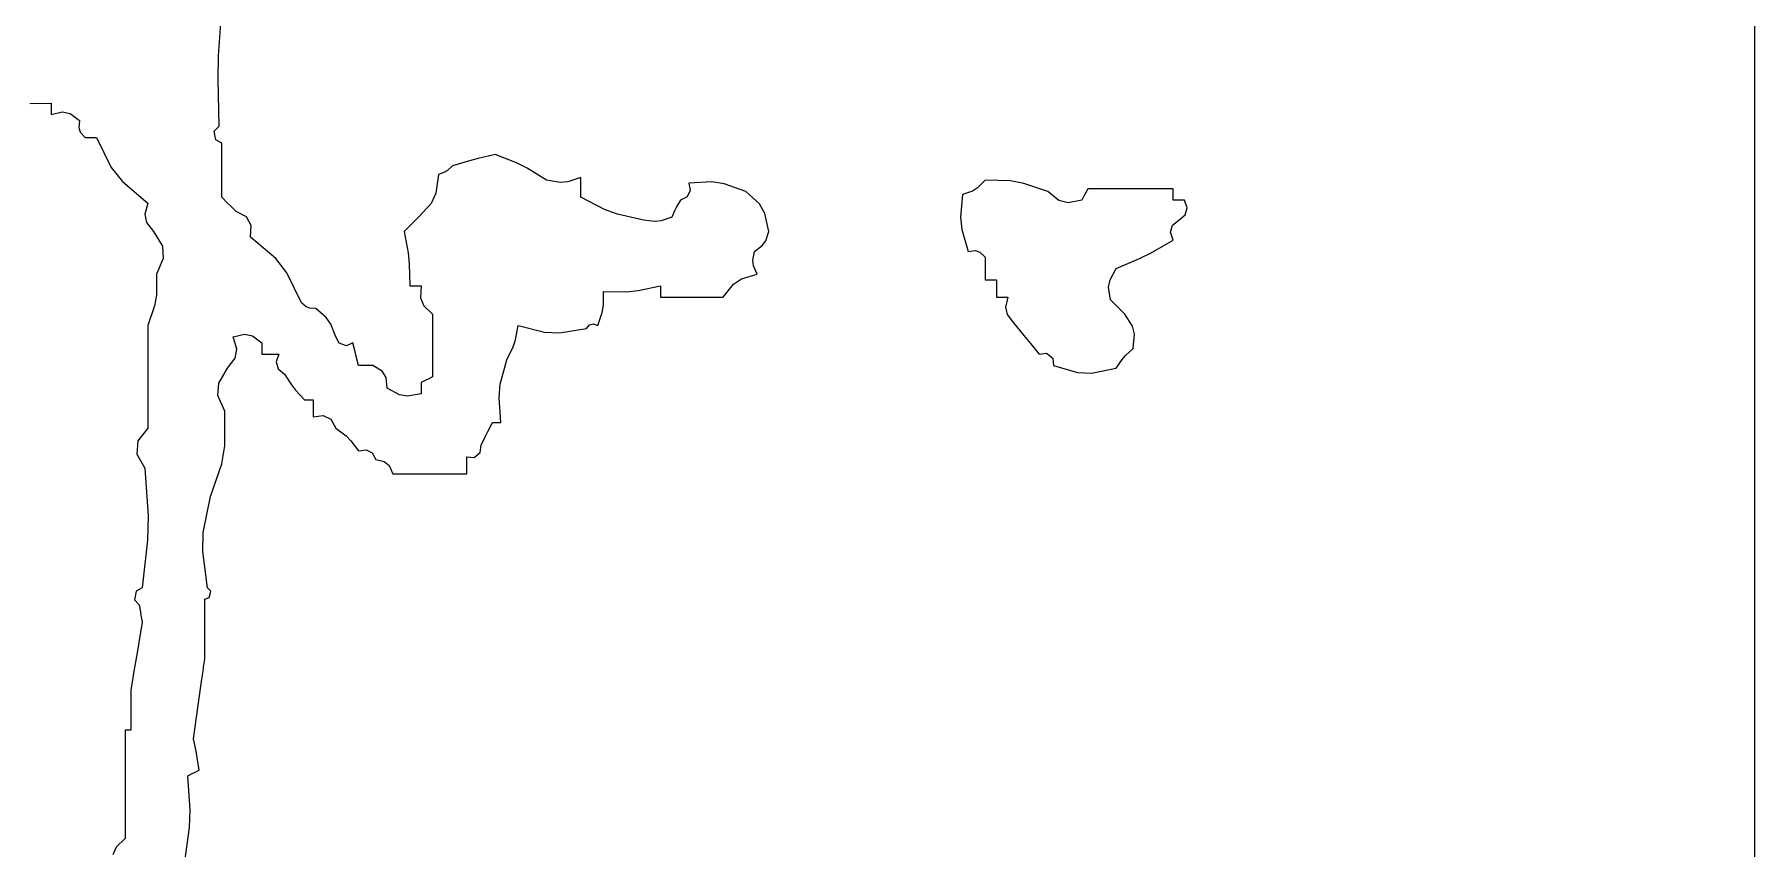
# Model space of a CAD drawing. Extents: x -737978 to 768813, y -372247 to 1140308.
# Drawn here: x -639302.5 to -639111.9, y -338184.5 to -338094.4 of the extents above; entities that cross this region are included whole.
import ezdxf

# ---------------------------------------------------------------- set-up
doc = ezdxf.new("R2010")
doc.units = 0
doc.header["$LTSCALE"] = 1000
doc.header["$MEASUREMENT"] = 0
doc.layers.get('0').update_dxf_attribs({"linetype": 'CONTINUOUS'})
doc.layers.add('PUB_TITLE', color=4, linetype='CONTINUOUS')

# ---------------------------------------------------------------- blocks, each defined once
blk = doc.blocks.new('黄履优')
for p, q in [((0.929155, 0.560923), (0.926865, 0.56012)), ((0.926865, 0.56012), (0.926865, 0.558786)), ((0.931179, 0.560344), (0.929155, 0.560923)), ((0.932699, 0.558453), (0.931179, 0.560344)), ((0.924864, 0.556786), (0.923531, 0.556786)), ((0.923531, 0.556786), (0.923531, 0.546783)), ((0.925531, 0.556786), (0.924864, 0.556786)), ((0.926865, 0.556786), (0.925531, 0.556786)), ((0.926865, 0.558786), (0.926865, 0.558119)), ((0.926865, 0.558119), (0.926865, 0.556786)), ((0.93422, 0.556561), (0.932699, 0.558453)), ((0.936243, 0.555983), (0.93422, 0.556561)), ((0.938534, 0.556786), (0.936243, 0.555983)), ((0.94227, 0.550334), (0.938534, 0.556786)), ((0.94395, 0.546975), (0.94227, 0.550334)), ((0.923531, 0.546783), (0.923531, 0.541782)), ((0.946869, 0.540115), (0.94395, 0.546975)), ((0.963673, 0.544848), (0.960205, 0.542616)), ((0.966097, 0.545454), (0.963673, 0.544848)), ((0.970207, 0.545116), (0.966097, 0.545454)), ((0.972287, 0.542853), (0.970207, 0.545116)), ((0.923531, 0.541782), (0.923531, 0.53178)), ((0.950134, 0.538316), (0.946869, 0.540115)), ((0.957705, 0.540115), (0.956038, 0.538448)), ((0.958538, 0.540949), (0.957705, 0.540115)), ((0.960205, 0.542616), (0.958538, 0.540949)), ((0.973487, 0.541824), (0.972287, 0.542853)), ((0.976042, 0.540115), (0.973487, 0.541824)), ((0.977479, 0.532915), (0.976042, 0.540115)), ((0.952349, 0.537914), (0.950134, 0.538316)), ((0.956038, 0.538448), (0.952349, 0.537914)), ((0.923531, 0.53178), (0.924864, 0.531113)), ((0.924864, 0.531113), (0.925531, 0.53078)), ((0.925531, 0.53078), (0.926865, 0.530113)), ((0.926865, 0.530113), (0.927626, 0.52606)), ((0.975208, 0.521778), (0.977293, 0.528819)), ((0.977293, 0.528819), (0.977479, 0.532915)), ((0.927626, 0.52606), (0.926943, 0.523329)), ((0.924364, 0.520111), (0.921949, 0.513058)), ((0.926943, 0.523329), (0.924364, 0.520111)), ((0.971623, 0.519731), (0.973085, 0.521558)), ((0.971874, 0.517611), (0.971623, 0.519731)), ((0.973085, 0.521558), (0.975208, 0.521778)), ((0.966403, 0.513073), (0.968237, 0.514574)), ((0.968237, 0.514574), (0.971874, 0.517611)), ((0.921252, 0.509226), (0.92103, 0.501774)), ((0.921949, 0.513058), (0.921252, 0.509226)), ((0.960322, 0.508168), (0.962706, 0.510109)), ((0.962706, 0.510109), (0.966403, 0.513073)), ((0.950203, 0.503774), (0.950203, 0.505108)), ((0.950203, 0.505108), (0.952203, 0.505108)), ((0.950203, 0.503107), (0.950203, 0.503774)), ((0.952203, 0.505108), (0.953204, 0.505108)), ((0.953204, 0.505108), (0.955204, 0.505108)), ((0.955204, 0.507108), (0.955204, 0.508442)), ((0.955204, 0.508442), (0.958185, 0.507693)), ((0.955204, 0.506442), (0.955204, 0.507108)), ((0.955204, 0.505108), (0.955204, 0.506442)), ((0.958185, 0.507693), (0.960322, 0.508168)), ((0.92103, 0.501774), (0.923283, 0.499579)), ((0.923283, 0.499579), (0.924212, 0.498093)), ((0.94163, 0.498868), (0.942087, 0.500241)), ((0.941868, 0.496773), (0.94163, 0.498868)), ((0.942087, 0.500241), (0.943535, 0.501774)), ((0.943535, 0.501774), (0.946202, 0.501774)), ((0.946202, 0.501774), (0.947536, 0.501774)), ((0.947536, 0.501774), (0.950203, 0.501774)), ((0.950203, 0.501774), (0.950203, 0.503107)), ((0.924212, 0.498093), (0.925198, 0.495106)), ((0.925198, 0.495106), (0.931878, 0.494572)), ((0.931878, 0.494572), (0.935426, 0.494927)), ((0.935426, 0.494927), (0.941868, 0.496773)), ((0.936033, 0.438427), (0.930769, 0.437339)), ((0.938763, 0.437546), (0.936033, 0.438427)), ((0.927974, 0.435742), (0.924364, 0.431759)), ((0.930769, 0.437339), (0.927974, 0.435742)), ((0.94015, 0.436556), (0.938763, 0.437546)), ((0.941868, 0.434259), (0.94015, 0.436556)), ((0.944509, 0.433758), (0.941868, 0.434259)), ((0.9461, 0.433957), (0.944509, 0.433758)), ((0.948536, 0.435093), (0.9461, 0.433957)), ((0.949863, 0.430471), (0.948536, 0.435093)), ((0.924364, 0.431759), (0.92208, 0.425415)), ((0.951449, 0.428094), (0.949863, 0.430471)), ((0.955204, 0.425091), (0.951449, 0.428094)), ((0.92208, 0.425415), (0.921542, 0.421824)), ((0.955204, 0.417756), (0.955204, 0.425091)), ((0.921542, 0.421824), (0.921864, 0.415089)), ((0.921864, 0.415089), (0.924067, 0.415471)), ((0.924067, 0.415471), (0.925849, 0.414581)), ((0.925849, 0.414581), (0.926865, 0.412588)), ((0.955204, 0.414088), (0.955204, 0.417756)), ((0.955204, 0.406754), (0.955204, 0.414088)), ((0.926865, 0.412588), (0.928803, 0.411471)), ((0.928803, 0.411471), (0.92981, 0.410968)), ((0.92981, 0.410968), (0.931866, 0.410088)), ((0.931866, 0.410088), (0.932939, 0.406913)), ((0.933122, 0.405076), (0.932699, 0.401753)), ((0.932939, 0.406913), (0.933122, 0.405076)), ((0.953328, 0.400213), (0.95187, 0.406754)), ((0.95187, 0.406754), (0.953204, 0.406754)), ((0.953204, 0.406754), (0.95387, 0.406754)), ((0.95387, 0.406754), (0.955204, 0.406754)), ((0.932699, 0.401753), (0.930918, 0.394154)), ((0.953671, 0.396783), (0.953328, 0.400213)), ((0.930918, 0.394154), (0.929547, 0.390383)), ((0.953537, 0.390083), (0.953671, 0.396783)), ((0.929547, 0.390383), (0.926031, 0.383415)), ((0.957593, 0.390079), (0.953537, 0.390083)), ((0.959701, 0.389728), (0.957593, 0.390079)), ((0.963539, 0.388416), (0.959701, 0.389728)), ((0.963016, 0.387145), (0.963539, 0.388416)), ((0.92253, 0.383415), (0.920197, 0.383415)), ((0.920197, 0.383415), (0.921482, 0.379612)), ((0.923697, 0.383415), (0.92253, 0.383415)), ((0.926031, 0.383415), (0.923697, 0.383415)), ((0.963313, 0.385958), (0.963016, 0.387145)), ((0.964373, 0.385082), (0.963313, 0.385958)), ((0.965614, 0.37717), (0.964373, 0.385082)), ((0.921482, 0.379612), (0.921668, 0.377377)), ((0.92103, 0.373413), (0.917508, 0.367702)), ((0.921668, 0.377377), (0.92103, 0.373413)), ((0.963539, 0.365078), (0.965434, 0.372859)), ((0.965434, 0.372859), (0.965614, 0.37717)), ((0.917508, 0.367702), (0.915984, 0.364654)), ((0.915984, 0.364654), (0.913529, 0.35841)), ((0.967683, 0.364297), (0.963539, 0.365078)), ((0.969757, 0.363605), (0.967683, 0.364297)), ((0.973541, 0.361744), (0.969757, 0.363605)), ((0.913529, 0.35841), (0.914645, 0.353356)), ((0.980663, 0.359864), (0.973541, 0.361744)), ((0.984535, 0.359512), (0.980663, 0.359864)), ((0.991879, 0.360077), (0.984535, 0.359512)), ((0.991879, 0.359077), (0.991879, 0.360077)), ((0.991879, 0.358577), (0.991879, 0.359077)), ((0.991879, 0.357576), (0.991879, 0.358577)), ((0.994546, 0.356243), (0.991879, 0.357576)), ((0.914645, 0.353356), (0.915315, 0.350846)), ((0.995879, 0.355576), (0.994546, 0.356243)), ((0.998547, 0.354242), (0.995879, 0.355576)), ((1.00067, 0.354022), (0.998547, 0.354242)), ((1.002132, 0.352195), (1.00067, 0.354022)), ((0.915315, 0.350846), (0.916863, 0.345907)), ((1.001881, 0.350075), (1.002132, 0.352195)), ((1.003881, 0.350075), (1.001881, 0.350075)), ((1.004881, 0.350075), (1.003881, 0.350075)), ((1.006882, 0.350075), (1.004881, 0.350075)), ((1.006882, 0.341406), (1.006882, 0.350075)), ((0.916863, 0.345907), (0.918143, 0.344445)), ((0.918143, 0.344445), (0.918675, 0.343558)), ((0.918675, 0.343558), (0.919363, 0.34174)), ((0.919363, 0.34174), (0.924837, 0.34104)), ((0.924837, 0.34104), (0.927813, 0.339651)), ((0.927813, 0.339651), (0.931866, 0.335905)), ((0.955455, 0.336533), (0.957751, 0.337451)), ((0.957751, 0.337451), (0.960205, 0.340073)), ((0.960205, 0.340073), (0.96754, 0.340073)), ((0.96754, 0.340073), (0.971208, 0.340073)), ((0.971208, 0.340073), (0.978542, 0.340073)), ((0.978542, 0.340073), (0.979209, 0.338739)), ((0.979209, 0.338739), (0.979543, 0.338072)), ((0.979543, 0.338072), (0.980209, 0.336739)), ((1.006882, 0.337072), (1.006882, 0.341406)), ((0.931866, 0.335905), (0.933533, 0.334238)), ((0.933533, 0.334238), (0.934366, 0.333405)), ((0.934366, 0.333405), (0.936033, 0.331738)), ((0.936033, 0.331738), (0.942297, 0.332892)), ((0.942297, 0.332892), (0.945503, 0.33323)), ((0.945503, 0.33323), (0.95187, 0.333405)), ((0.95187, 0.335405), (0.95187, 0.336739)), ((0.95187, 0.336739), (0.955455, 0.336533)), ((0.95187, 0.334738), (0.95187, 0.335405)), ((0.95187, 0.333405), (0.95187, 0.334738)), ((0.980209, 0.336739), (0.981543, 0.336739)), ((0.981543, 0.336739), (0.98221, 0.336739)), ((0.98221, 0.336739), (0.983543, 0.336739)), ((0.983543, 0.336739), (0.984161, 0.33273)), ((0.984161, 0.33273), (0.983761, 0.330328)), ((1.006882, 0.328404), (1.006882, 0.337072)), ((0.983761, 0.330328), (0.981876, 0.326736)), ((1.00333, 0.325933), (1.004504, 0.327342)), ((1.004504, 0.327342), (1.006882, 0.328404)), ((0.976835, 0.325261), (0.975208, 0.322569)), ((0.975208, 0.322569), (0.975208, 0.320902)), ((0.978744, 0.326454), (0.976835, 0.325261)), ((0.981876, 0.326736), (0.978744, 0.326454)), ((0.999831, 0.320605), (1.000722, 0.322386)), ((1.000722, 0.322386), (1.002714, 0.323402)), ((1.002714, 0.323402), (1.00333, 0.325933)), ((0.971208, 0.317401), (0.96854, 0.316734)), ((0.972541, 0.317735), (0.971208, 0.317401)), ((0.975208, 0.318401), (0.972541, 0.317735)), ((0.975208, 0.320902), (0.975208, 0.320068)), ((0.975208, 0.320068), (0.975208, 0.318401)), ((0.997206, 0.316125), (1.000214, 0.318401)), ((1.000214, 0.318401), (0.999831, 0.320605)), ((0.968725, 0.312742), (0.966873, 0.311733)), ((0.96854, 0.316734), (0.969416, 0.314816)), ((0.969416, 0.314816), (0.968725, 0.312742)), ((0.993546, 0.311733), (0.995822, 0.314741)), ((0.995822, 0.314741), (0.997206, 0.316125)), ((0.96122, 0.30896), (0.958538, 0.305899)), ((0.963079, 0.310261), (0.96122, 0.30896)), ((0.966873, 0.311733), (0.963079, 0.310261)), ((0.989806, 0.30802), (0.990939, 0.310285)), ((0.990212, 0.305065), (0.989806, 0.30802)), ((0.990939, 0.310285), (0.993546, 0.311733)), ((0.958023, 0.303108), (0.956871, 0.301731)), ((0.958422, 0.304107), (0.958023, 0.303108)), ((0.958538, 0.305899), (0.958422, 0.304107)), ((0.982437, 0.299965), (0.985211, 0.302565)), ((0.985211, 0.304065), (0.985211, 0.305065)), ((0.985211, 0.305065), (0.987211, 0.305065)), ((0.985211, 0.303565), (0.985211, 0.304065)), ((0.985211, 0.302565), (0.985211, 0.303565)), ((0.987211, 0.305065), (0.988211, 0.305065)), ((0.988211, 0.305065), (0.990212, 0.305065)), ((0.948129, 0.297443), (0.943964, 0.294183)), ((0.956871, 0.301731), (0.948129, 0.297443)), ((0.977709, 0.29673), (0.980911, 0.298778)), ((0.980911, 0.298778), (0.982437, 0.299965)), ((0.943964, 0.294183), (0.9377, 0.286728)), ((0.971874, 0.293063), (0.971874, 0.295063)), ((0.971874, 0.295063), (0.974165, 0.29426)), ((0.971874, 0.292062), (0.971874, 0.293063)), ((0.971874, 0.290062), (0.971874, 0.292062)), ((0.974165, 0.29426), (0.976188, 0.294838)), ((0.976188, 0.294838), (0.977709, 0.29673)), ((0.934279, 0.287008), (0.931769, 0.285613)), ((0.9377, 0.286728), (0.934279, 0.287008)), ((0.966091, 0.285036), (0.966546, 0.287308)), ((0.966546, 0.287308), (0.96854, 0.290062)), ((0.96854, 0.290062), (0.969874, 0.290062)), ((0.969874, 0.290062), (0.970541, 0.290062)), ((0.970541, 0.290062), (0.971874, 0.290062)), ((0.930199, 0.28256), (0.928532, 0.280893)), ((0.931769, 0.285613), (0.930199, 0.28256)), ((0.966873, 0.281727), (0.966091, 0.285036)), ((0.97046, 0.282742), (0.966873, 0.281727)), ((0.973042, 0.282273), (0.97046, 0.282742)), ((0.976042, 0.28006), (0.973042, 0.282273)), ((0.88466, 0.277441), (0.871019, 0.278393)), ((0.891523, 0.277273), (0.88466, 0.277441)), ((0.905193, 0.277559), (0.891523, 0.277273)), ((0.906678, 0.276178), (0.905193, 0.277559)), ((0.910194, 0.278393), (0.909238, 0.276605)), ((0.916529, 0.278393), (0.910194, 0.278393)), ((0.919697, 0.278393), (0.916529, 0.278393)), ((0.926031, 0.278393), (0.919697, 0.278393)), ((0.927698, 0.28006), (0.926031, 0.278393)), ((0.928532, 0.280893), (0.927698, 0.28006)), ((0.980333, 0.277471), (0.976042, 0.28006)), ((0.983947, 0.27723), (0.980333, 0.277471)), ((0.988545, 0.279226), (0.983947, 0.27723)), ((0.998685, 0.279214), (0.988545, 0.279226)), ((1.003954, 0.278335), (0.998685, 0.279214)), ((1.01355, 0.275059), (1.003954, 0.278335)), ((0.909238, 0.276605), (0.906678, 0.276178)), ((1.024014, 0.272953), (1.01355, 0.275059)), ((1.029647, 0.272777), (1.024014, 0.272953)), ((1.040222, 0.274225), (1.029647, 0.272777)), ((1.04125, 0.275138), (1.040222, 0.274225)), ((1.043079, 0.274681), (1.04125, 0.275138)), ((1.043556, 0.273392), (1.043079, 0.274681)), ((1.050558, 0.273392), (1.043556, 0.273392)), ((1.054059, 0.273392), (1.050558, 0.273392)), ((1.06106, 0.273392), (1.054059, 0.273392)), ((1.063394, 0.273058), (1.06106, 0.273392)), ((1.064561, 0.272892), (1.063394, 0.273058)), ((1.066895, 0.272558), (1.064561, 0.272892)), ((1.073896, 0.271558), (1.066895, 0.272558)), ((1.077397, 0.271058), (1.073896, 0.271558)), ((1.084398, 0.270058), (1.077397, 0.271058)), ((1.088044, 0.270836), (1.084398, 0.270058)), ((1.089881, 0.27117), (1.088044, 0.270836)), ((1.093567, 0.271725), (1.089881, 0.27117)), ((1.094234, 0.270391), (1.093567, 0.271725)), ((1.094567, 0.269724), (1.094234, 0.270391)), ((1.095234, 0.268391), (1.094567, 0.269724)), ((1.105217, 0.26909), (1.095234, 0.268391)), ((1.110325, 0.26892), (1.105217, 0.26909)), ((1.120239, 0.267557), (1.110325, 0.26892)), ((0.933358, 0.25629), (0.936033, 0.258389)), ((0.936033, 0.258389), (0.940325, 0.260978)), ((0.940325, 0.260978), (0.943939, 0.261219)), ((0.943939, 0.261219), (0.948536, 0.259222)), ((0.948536, 0.259222), (0.95462, 0.259215)), ((0.95462, 0.259215), (0.957782, 0.258688)), ((0.957782, 0.258688), (0.963539, 0.256722)), ((1.005215, 0.255888), (1.019191, 0.256812)), ((1.019191, 0.256812), (1.026306, 0.256643)), ((0.921434, 0.249266), (0.927698, 0.256722)), ((0.927698, 0.256722), (0.930975, 0.255813)), ((0.930975, 0.255813), (0.933358, 0.25629)), ((0.963539, 0.256722), (0.975542, 0.256722)), ((0.975542, 0.256722), (0.981543, 0.256722)), ((0.981543, 0.256722), (0.993546, 0.256722)), ((0.993546, 0.256722), (0.99722, 0.253824)), ((0.99722, 0.253824), (1.001166, 0.253542)), ((1.001166, 0.253542), (1.005215, 0.255888)), ((1.026306, 0.256643), (1.040222, 0.255054)), ((1.040222, 0.255054), (1.041179, 0.253266)), ((1.041179, 0.253266), (1.043738, 0.25284)), ((1.043738, 0.25284), (1.045223, 0.254221)), ((1.045223, 0.254221), (1.047224, 0.254554)), ((1.047224, 0.254554), (1.048224, 0.254721)), ((1.048224, 0.254721), (1.050224, 0.255054)), ((1.050224, 0.255054), (1.056226, 0.254054)), ((1.056226, 0.254054), (1.059226, 0.253554)), ((1.059226, 0.253554), (1.065228, 0.252554)), ((1.065228, 0.252554), (1.067228, 0.252221)), ((1.067228, 0.252221), (1.068228, 0.252054)), ((1.068228, 0.252054), (1.070229, 0.25172)), ((1.070229, 0.25172), (1.074896, 0.25172)), ((1.074896, 0.25172), (1.07723, 0.25172)), ((1.07723, 0.25172), (1.081898, 0.25172)), ((1.081898, 0.25172), (1.081898, 0.251054)), ((0.91727, 0.246007), (0.921434, 0.249266)), ((1.081898, 0.251054), (1.081898, 0.25072)), ((1.081898, 0.25072), (1.081898, 0.250053)), ((1.081898, 0.250053), (1.094567, 0.250053)), ((1.094567, 0.250053), (1.100902, 0.250053)), ((1.100902, 0.250053), (1.113571, 0.250053)), ((1.113571, 0.250053), (1.116025, 0.247432)), ((1.116025, 0.247432), (1.118321, 0.246513)), ((0.908527, 0.241718), (0.91727, 0.246007)), ((0.908527, 0.240385), (0.908527, 0.241718)), ((0.901532, 0.233964), (0.903526, 0.236717)), ((0.903526, 0.236717), (0.905622, 0.236479)), ((0.905622, 0.236479), (0.906994, 0.236937)), ((0.906994, 0.236937), (0.908527, 0.238384)), ((0.908527, 0.239718), (0.908527, 0.240385)), ((0.908527, 0.238384), (0.908527, 0.239718)), ((0.901077, 0.231691), (0.901532, 0.233964)), ((0.901859, 0.228382), (0.901077, 0.231691)), ((0.898575, 0.222235), (0.898525, 0.228382)), ((0.898525, 0.228382), (0.899859, 0.228382)), ((0.899859, 0.228382), (0.900526, 0.228382)), ((0.900526, 0.228382), (0.901859, 0.228382))]:
    blk.add_line(p, q)
blk = doc.blocks.new('TQ1')
at = {"layer": 'PUB_TITLE'}
blk.add_line((-49854.76, -404654.76), (-43854.76, -404654.76), dxfattribs=at)
at = {"xscale": 1056, "yscale": 1056, "zscale": 1056}
blk.add_blockref('黄履优', (-45670.41, -405422.44), dxfattribs=at)

msp = doc.modelspace()

# ---------------------------------------------------------------- block references
at = {"xscale": 0.3583835528172438, "yscale": 0.3583835528172438, "zscale": 0.3583835528172438, "rotation": 270}
msp.add_blockref('TQ1', (-494090.31, -354129.52), dxfattribs=at)

doc.saveas('drawing.dxf')
